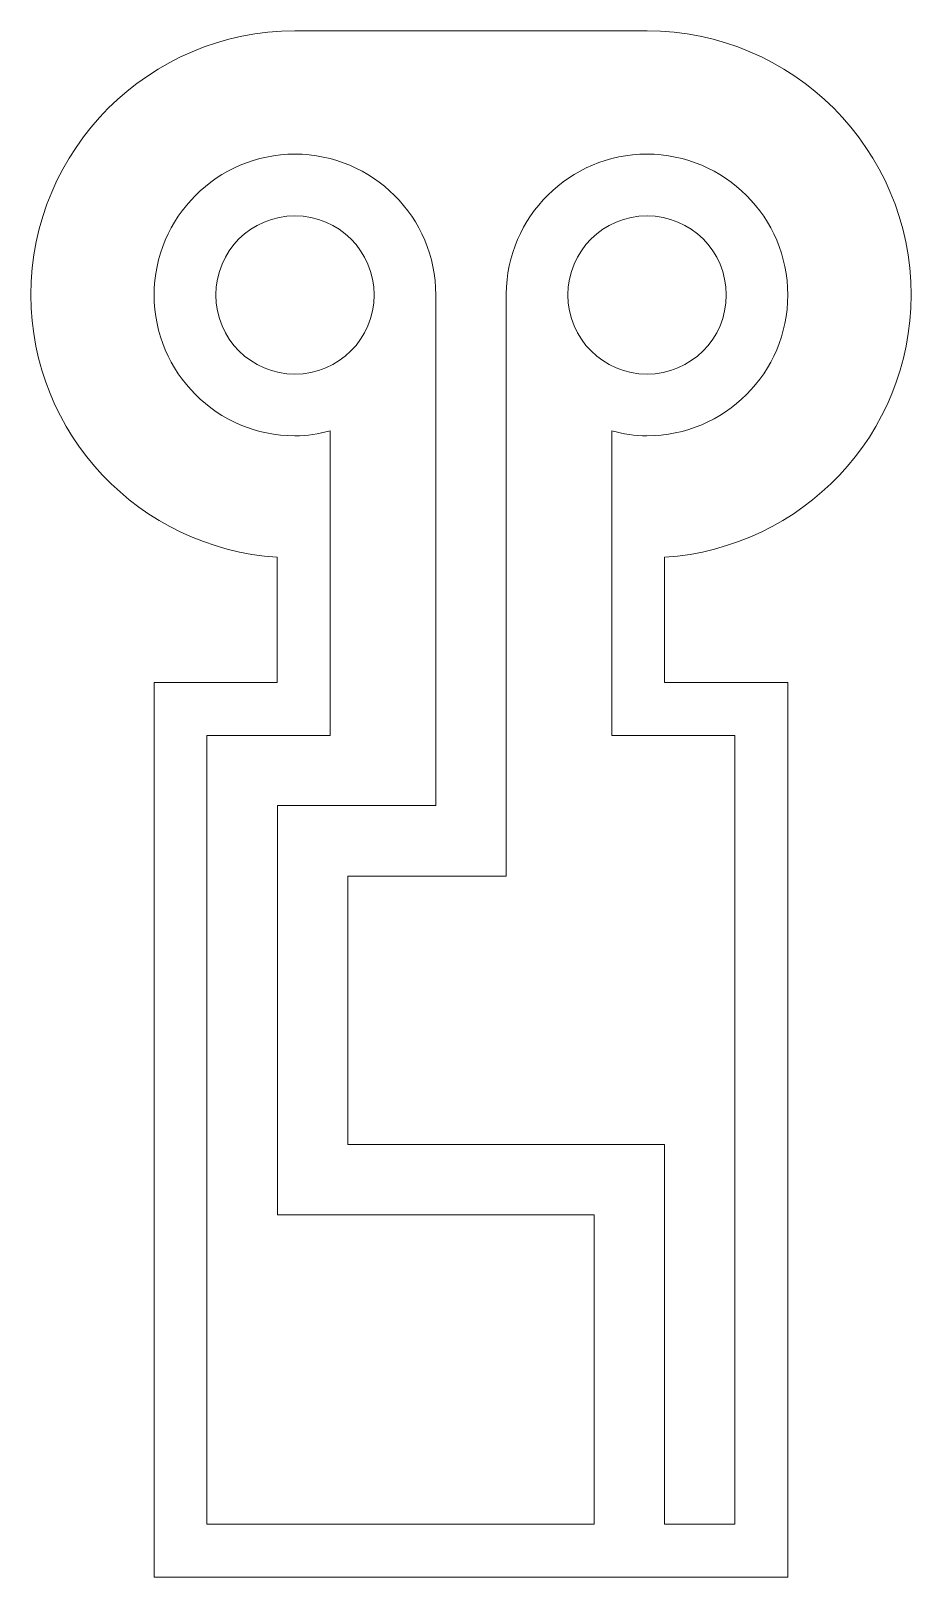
# Model space of a CAD drawing. Header units: millimetres. Extents: x 183.24 to 188.24, y -127.33 to -118.55.
import ezdxf

# ---------------------------------------------------------------- set-up
doc = ezdxf.new("R2010")
doc.units = ezdxf.units.MM
doc.header["$MEASUREMENT"] = 0
doc.layers.add('Edge.cuts', color=7, linetype='Continuous', lineweight=0)
doc.layers.add('F.Cu', color=7, linetype='Continuous', lineweight=0)

msp = doc.modelspace()

# ---------------------------------------------------------------- linework, layer by layer
at = {"layer": 'Edge.cuts', "color": 18, "lineweight": 0, "true_color": 0x000000}
for centre in [(184.7371, -120.0516), (186.7372, -120.0516)]:
    msp.add_circle(centre, 0.4498, dxfattribs=at)
msp.add_open_spline([(186.7371, -118.5517), (186.7371, -118.5517), (184.7371, -118.5517), (184.7371, -118.5517), (183.9087, -118.5517), (183.2371, -119.2233), (183.2371, -120.0517), (183.2371, -120.0517), (183.2371, -120.0517), (183.2371, -120.0517), (183.2371, -120.8458), (183.8561, -121.4891), (184.6368, -121.5416), (184.6368, -121.5416), (184.6368, -122.2534), (184.6368, -122.2534), (184.6368, -122.2534), (183.9369, -122.2534), (183.9369, -122.2534), (183.9369, -122.2534), (183.9369, -127.3344), (183.9369, -127.3344), (183.9369, -127.3344), (187.5368, -127.3344), (187.5368, -127.3344), (187.5368, -127.3344), (187.5368, -122.2534), (187.5368, -122.2534), (187.5368, -122.2534), (186.8368, -122.2534), (186.8368, -122.2534), (186.8368, -122.2534), (186.8368, -121.5417), (186.8368, -121.5417), (187.6179, -121.4894), (188.2371, -120.846), (188.2371, -120.0517), (188.2371, -120.0517), (188.2371, -120.0517), (188.2371, -120.0517), (188.2371, -119.2233), (187.5656, -118.5517), (186.7371, -118.5517)], degree=3, knots=[0, 0, 0, 0, 1, 1, 1, 2, 2, 2, 3, 3, 3, 4, 4, 4, 5, 5, 5, 6, 6, 6, 7, 7, 7, 8, 8, 8, 9, 9, 9, 10, 10, 10, 11, 11, 11, 12, 12, 12, 13, 13, 13, 14, 14, 14, 14], dxfattribs=at)
at = {"layer": 'F.Cu', "color": 18, "lineweight": 0, "true_color": 0x000000}
for points in [[(184.237, -122.5534), (184.237, -122.5534), (184.237, -127.0343), (184.237, -127.0343), (184.237, -127.0343), (186.4367, -127.0343), (186.4367, -127.0343), (186.4367, -127.0343), (186.4367, -125.2776), (186.4367, -125.2776), (186.4367, -125.2776), (184.637, -125.2776), (184.637, -125.2776), (184.637, -125.2776), (184.637, -122.9525), (184.637, -122.9525), (184.637, -122.9525), (185.5371, -122.9525), (185.5371, -122.9525), (185.5371, -122.9525), (185.5371, -120.0515), (185.5371, -120.0515), (185.537, -119.6104), (185.1781, -119.2516), (184.737, -119.2516), (184.296, -119.2516), (183.9371, -119.6106), (183.9371, -120.0517), (183.9371, -120.4929), (184.296, -120.8518), (184.737, -120.8518), (184.8064, -120.8518), (184.8726, -120.8402), (184.9368, -120.8235), (184.9368, -120.8235), (184.9368, -122.5534), (184.9368, -122.5534), (184.9368, -122.5534), (184.237, -122.5534), (184.237, -122.5534)], [(186.7367, -120.8518), (187.1776, -120.8518), (187.5366, -120.4929), (187.5366, -120.0517), (187.5366, -119.6106), (187.1776, -119.2516), (186.7367, -119.2516), (186.2976, -119.2516), (185.9404, -119.6074), (185.9371, -120.0458), (185.9371, -120.0458), (185.9371, -123.3525), (185.9371, -123.3525), (185.9371, -123.3525), (185.0369, -123.3525), (185.0369, -123.3525), (185.0369, -123.3525), (185.0369, -124.8776), (185.0369, -124.8776), (185.0369, -124.8776), (186.8367, -124.8776), (186.8367, -124.8776), (186.8367, -124.8776), (186.8367, -127.0343), (186.8367, -127.0343), (186.8367, -127.0343), (187.2368, -127.0343), (187.2368, -127.0343), (187.2368, -127.0343), (187.2368, -122.5534), (187.2368, -122.5534), (187.2368, -122.5534), (186.5367, -122.5534), (186.5367, -122.5534), (186.5367, -122.5534), (186.5367, -120.8235), (186.5367, -120.8235), (186.601, -120.8402), (186.6672, -120.8518), (186.7367, -120.8518)]]:
    msp.add_open_spline(points, degree=3, knots=[0, 0, 0, 0, 1, 1, 1, 2, 2, 2, 3, 3, 3, 4, 4, 4, 5, 5, 5, 6, 6, 6, 7, 7, 7, 8, 8, 8, 9, 9, 9, 10, 10, 10, 11, 11, 11, 12, 12, 12, 13, 13, 13, 13], dxfattribs=at)

doc.saveas('drawing.dxf')
